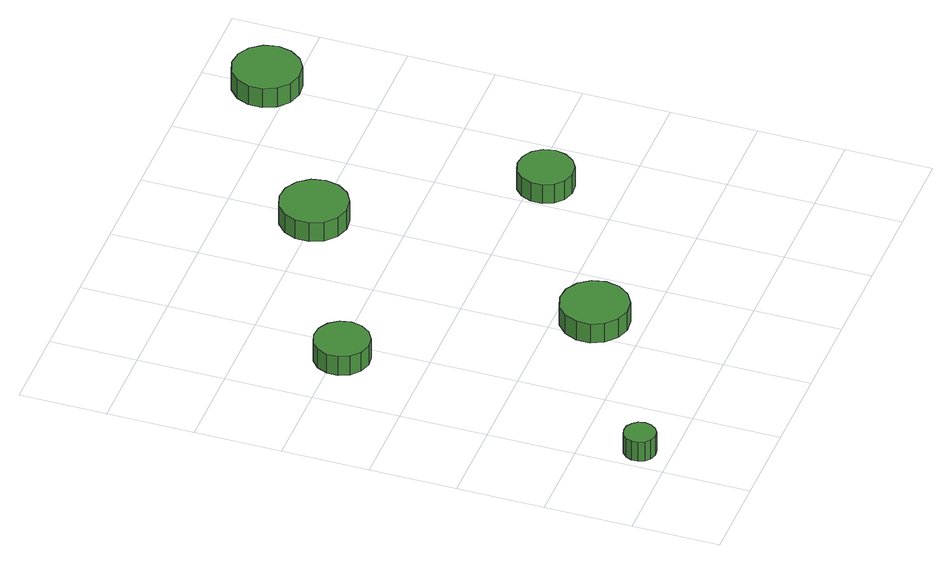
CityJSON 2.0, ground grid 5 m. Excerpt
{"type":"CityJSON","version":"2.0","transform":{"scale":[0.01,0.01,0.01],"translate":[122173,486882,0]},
"CityObjects":{
"tree1":{"type":"SolitaryVegetationObject","attributes":{"function":"something"},"geometry":[{"type":"MultiSurface","lod":"1","boundaries":[[[0,1,2,3,4,5,6,7,8,9,10,11,12,13,14]],[[15,16,17,18,19,20,21,22,23,24,25,26,27,28,29]],[[0,29,28,1]],[[1,28,27,2]],[[2,27,26,3]],[[3,26,25,4]],[[4,25,24,5]],[[5,24,23,6]],[[6,23,22,7]],[[7,22,21,8]],[[8,21,20,9]],[[9,20,19,10]],[[10,19,18,11]],[[11,18,17,12]],[[12,17,16,13]],[[13,16,15,14]],[[14,15,29,0]]]}]},
"tree2":{"type":"SolitaryVegetationObject","attributes":{"function":"something"},"geometry":[{"type":"MultiSurface","lod":"1","boundaries":[[[30,31,32,33,34,35,36,37,38,39,40,41,42,43,44]],[[45,46,47,48,49,50,51,52,53,54,55,56,57,58,59]],[[30,59,58,31]],[[31,58,57,32]],[[32,57,56,33]],[[33,56,55,34]],[[34,55,54,35]],[[35,54,53,36]],[[36,53,52,37]],[[37,52,51,38]],[[38,51,50,39]],[[39,50,49,40]],[[40,49,48,41]],[[41,48,47,42]],[[42,47,46,43]],[[43,46,45,44]],[[44,45,59,30]]]}]},
"tree3":{"type":"SolitaryVegetationObject","attributes":{"function":"something"},"geometry":[{"type":"MultiSurface","lod":"1","boundaries":[[[60,61,62,63,64,65,66,67,68,69,70,71,72,73,74]],[[75,76,77,78,79,80,81,82,83,84,85,86,87,88,89]],[[60,89,88,61]],[[61,88,87,62]],[[62,87,86,63]],[[63,86,85,64]],[[64,85,84,65]],[[65,84,83,66]],[[66,83,82,67]],[[67,82,81,68]],[[68,81,80,69]],[[69,80,79,70]],[[70,79,78,71]],[[71,78,77,72]],[[72,77,76,73]],[[73,76,75,74]],[[74,75,89,60]]]}]},
"tree4":{"type":"SolitaryVegetationObject","attributes":{"function":"something"},"geometry":[{"type":"MultiSurface","lod":"1","boundaries":[[[90,91,92,93,94,95,96,97,98,99,100,101,102,103,104]],[[105,106,107,108,109,110,111,112,113,114,115,116,117,118,119]],[[90,119,118,91]],[[91,118,117,92]],[[92,117,116,93]],[[93,116,115,94]],[[94,115,114,95]],[[95,114,113,96]],[[96,113,112,97]],[[97,112,111,98]],[[98,111,110,99]],[[99,110,109,100]],[[100,109,108,101]],[[101,108,107,102]],[[102,107,106,103]],[[103,106,105,104]],[[104,105,119,90]]]}]},
"tree5":{"type":"SolitaryVegetationObject","attributes":{"function":"something"},"geometry":[{"type":"MultiSurface","lod":"1","boundaries":[[[120,121,122,123,124,125,126,127,128,129,130,131,132,133,134]],[[135,136,137,138,139,140,141,142,143,144,145,146,147,148,149]],[[120,149,148,121]],[[121,148,147,122]],[[122,147,146,123]],[[123,146,145,124]],[[124,145,144,125]],[[125,144,143,126]],[[126,143,142,127]],[[127,142,141,128]],[[128,141,140,129]],[[129,140,139,130]],[[130,139,138,131]],[[131,138,137,132]],[[132,137,136,133]],[[133,136,135,134]],[[134,135,149,120]]]}]},
"tree6":{"type":"SolitaryVegetationObject","attributes":{"function":"something"},"geometry":[{"type":"MultiSurface","lod":"1","boundaries":[[[150,151,152,153,154,155,156,157,158,159,160,161,162,163,164]],[[165,166,167,168,169,170,171,172,173,174,175,176,177,178,179]],[[150,179,178,151]],[[151,178,177,152]],[[152,177,176,153]],[[153,176,175,154]],[[154,175,174,155]],[[155,174,173,156]],[[156,173,172,157]],[[157,172,171,158]],[[158,171,170,159]],[[159,170,169,160]],[[160,169,168,161]],[[161,168,167,162]],[[162,167,166,163]],[[163,166,165,164]],[[164,165,179,150]]]}]}
},
"vertices":[
[221,175,195],[214,212,195],[191,242,195],[159,261,195],[122,265,195],[86,253,195],[58,228,195],[43,194,195],[43,156,195],[58,122,195],[86,97,195],[122,85,195],[159,89,195],[191,108,195],[214,138,195],[214,138,68],[191,108,68],[159,89,68],[122,85,68],[86,97,68],[58,122,68],[43,156,68],[43,194,68],[58,228,68],[86,253,68],[122,265,68],[159,261,68],[191,242,68],[214,212,68],[221,175,68],
[546,1965,187],[532,2029,187],[494,2082,187],[437,2115,187],[372,2122,187],[309,2102,187],[260,2058,187],[234,1998,187],[234,1932,187],[260,1872,187],[309,1828,187],[372,1808,187],[437,1815,187],[494,1848,187],[532,1901,187],[532,1901,60],[494,1848,60],[437,1815,60],[372,1808,60],[309,1828,60],[260,1872,60],[234,1932,60],[234,1998,60],[260,2058,60],[309,2102,60],[372,2122,60],[437,2115,60],[494,2082,60],[532,2029,60],[546,1965,60],
[1323,781,195],[1306,859,195],[1259,924,195],[1189,965,195],[1109,973,195],[1033,948,195],[973,894,195],[940,821,195],[940,740,195],[973,667,195],[1033,613,195],[1109,588,195],[1189,596,195],[1259,637,195],[1306,702,195],[1306,702,68],[1259,637,68],[1189,596,68],[1109,588,68],[1033,613,68],[973,667,68],[940,740,68],[940,821,68],[973,894,68],[1033,948,68],[1109,973,68],[1189,965,68],[1259,924,68],[1306,859,68],[1323,781,68],
[1668,2503,192],[1652,2582,192],[1604,2647,192],[1534,2687,192],[1454,2695,192],[1378,2671,192],[1318,2617,192],[1285,2543,192],[1285,2463,192],[1318,2389,192],[1378,2335,192],[1454,2310,192],[1534,2319,192],[1604,2359,192],[1652,2424,192],[1652,2424,65],[1604,2359,65],[1534,2319,65],[1454,2310,65],[1378,2335,65],[1318,2389,65],[1285,2463,65],[1285,2543,65],[1318,2617,65],[1378,2671,65],[1454,2695,65],[1534,2687,65],[1604,2647,65],[1652,2582,65],[1668,2503,65],
[2320,1419,196],[2306,1483,196],[2268,1536,196],[2211,1569,196],[2146,1576,196],[2083,1556,196],[2034,1512,196],[2008,1452,196],[2008,1386,196],[2034,1326,196],[2083,1282,196],[2146,1262,196],[2211,1269,196],[2268,1302,196],[2306,1355,196],[2306,1355,69],[2268,1302,69],[2211,1269,69],[2146,1262,69],[2083,1282,69],[2034,1326,69],[2008,1386,69],[2008,1452,69],[2034,1512,69],[2083,1556,69],[2146,1576,69],[2211,1569,69],[2268,1536,69],[2306,1483,69],[2320,1419,69],
[2694,3130,194],[2677,3209,194],[2630,3274,194],[2560,3314,194],[2480,3323,194],[2404,3298,194],[2344,3244,194],[2311,3171,194],[2311,3090,194],[2344,3017,194],[2404,2963,194],[2480,2938,194],[2560,2946,194],[2630,2986,194],[2677,3052,194],[2677,3052,67],[2630,2986,67],[2560,2946,67],[2480,2938,67],[2404,2963,67],[2344,3017,67],[2311,3090,67],[2311,3171,67],[2344,3244,67],[2404,3298,67],[2480,3323,67],[2560,3314,67],[2630,3274,67],[2677,3209,67],[2694,3130,67]
]}
